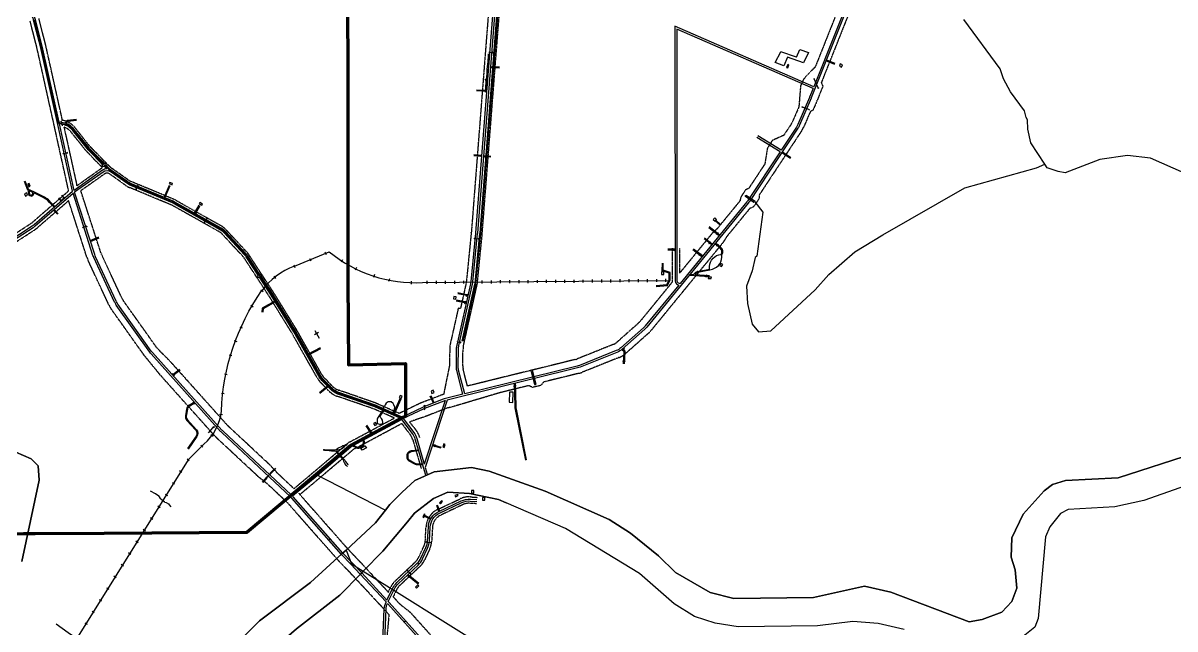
# Model space of a CAD drawing. Header units: inches. Extents: x 2666812 to 2767151, y 580083 to 705712.
# Drawn here: x 2693186 to 2705730, y 627765 to 634366 of the extents above; entities that cross this region are included whole.
import ezdxf

# ---------------------------------------------------------------- set-up
doc = ezdxf.new("R2010")
doc.units = ezdxf.units.IN
doc.header["$MEASUREMENT"] = 0
doc.linetypes.add('PHANTOM', pattern=[2.5, 1.25, -0.25, 0.25, -0.25, 0.25, -0.25])
for name, color, linetype in [('BND-MCD', 42, 'Continuous'), ('HY-SHORE', 5, 'Continuous'), ('PLD-LANDBASE', 252, 'Continuous'), ('PLD-PAR', 1, 'Continuous')]:
    doc.layers.add(name, color=color, linetype=linetype)
doc.layers.add('PLD-REMOTE-BOUNDARY', color=40, linetype='Continuous', lineweight=80)

# ---------------------------------------------------------------- blocks, each defined once
blk = doc.blocks.new('CULVERT')
for p, q in [((-52, 7), (-41, 0)), ((-41, 0), (-52, -7)), ((-41, 0), (41, 0)), ((52, 7), (41, 0)), ((41, 0), (52, -7))]:
    blk.add_line(p, q)
blk = doc.blocks.new('DRWAYCULVERT')
for p, q in [((-13, 2), (-10, 0)), ((-10, 0), (-13, -2)), ((-10, 0), (10, 0)), ((13, 2), (10, 0)), ((10, 0), (13, -2))]:
    blk.add_line(p, q)
blk = doc.blocks.new('DWELLING2')
blk.add_lwpolyline([(28, -26), (28, 26), (-23, 26), (-23, -26)], close=True)
blk = doc.blocks.new('HOUSETRL')
blk.add_lwpolyline([(-34, -15), (34, -15), (34, 15), (-34, 15)], close=True)
blk = doc.blocks.new('BRIDGE-LONG-PT1')
for p, q in [((0, 0), (-7, 4)), ((0, -20), (-7, -24))]:
    blk.add_line(p, q)
blk.add_lwpolyline([(0, 0), (0, -20)])
blk = doc.blocks.new('BRIDGE-LONG-PT2')
for p, q in [((0, 0), (7, 4)), ((0, -20), (7, -24))]:
    blk.add_line(p, q)
blk.add_lwpolyline([(0, 0), (0, -20)])
blk = doc.blocks.new('CULVERT-LONG-PT1')
for p, q in [((-12, 7), (0, 0)), ((0, 0), (-12, -7))]:
    blk.add_line(p, q)
blk = doc.blocks.new('CULVERT-LONG-PT2')
for p, q in [((12, 7), (0, 0)), ((0, 0), (12, -7))]:
    blk.add_line(p, q)

msp = doc.modelspace()

# ---------------------------------------------------------------- linework, layer by layer
at = {"layer": 'BND-MCD'}
msp.add_lwpolyline([(2693311, 634401), (2693385, 634112), (2693570, 633279), (2693623, 633269, -0.180057), (2693736, 633201), (2693897, 633000, 0.024139), (2693911, 632985), (2694120, 632769), (2694323, 632627, 0.054127), (2694360, 632606), (2694816, 632416, -0.02896), (2694837, 632405), (2695337, 632125, -0.078823), (2695386, 632086), (2695605, 631849, -0.040598), (2695625, 631823), (2695890, 631420), (2695898, 631407), (2696143, 631010), (2696420, 630518, 0.06318), (2696450, 630478), (2696542, 630383, 0.118714), (2696621, 630332), (2697018, 630195), (2697313, 630065), (2696759, 629767), (2696378, 629448), (2697132, 629058), (2697026, 628920), (2696705, 628625), (2696762, 628476), (2696891, 628394), (2697223, 628187), (2698408, 627446)], format="xyb", dxfattribs=at)
at = {"layer": 'HY-SHORE'}
for p, q in [((2703828, 633866), (2703430, 634403)), ((2703862, 633757), (2703828, 633866)), ((2703939, 633617), (2703862, 633757)), ((2704092, 633410), (2703939, 633617)), ((2704109, 633336), (2704092, 633410)), ((2704126, 633310), (2704109, 633336)), ((2704127, 633210), (2704126, 633310)), ((2704162, 633061), (2704127, 633210)), ((2704315, 632829), (2704162, 633061)), ((2704914, 632878), (2704533, 632732)), ((2705214, 632923), (2704914, 632878)), ((2705464, 632893), (2705214, 632923)), ((2705833, 632730), (2705464, 632893)), ((2703443, 632569), (2704224, 632787)), ((2704224, 632787), (2704315, 632829)), ((2704340, 632788), (2704315, 632829)), ((2704458, 632748), (2704340, 632788)), ((2704533, 632732), (2704458, 632748)), ((2702549, 632059), (2703443, 632569)), ((2701156, 632418), (2701243, 632307)), ((2701243, 632307), (2701176, 631827)), ((2702243, 631872), (2702549, 632059)), ((2701962, 631627), (2702243, 631872)), ((2701160, 631810), (2701128, 631668)), ((2701176, 631827), (2701160, 631810)), ((2701128, 631668), (2701064, 631500)), ((2701814, 631459), (2701962, 631627)), ((2701064, 631500), (2701074, 631309)), ((2701328, 631012), (2701814, 631459)), ((2701074, 631309), (2701127, 631084)), ((2701127, 631084), (2701194, 631002)), ((2701194, 631002), (2701328, 631012)), ((2693275, 629618), (2693108, 629691)), ((2693108, 629691), (2693275, 629618)), ((2693351, 629544), (2693275, 629618)), ((2693275, 629618), (2693351, 629544)), ((2705943, 629681), (2705113, 629413)), ((2705113, 629413), (2705943, 629681)), ((2693362, 629386), (2693351, 629544)), ((2693351, 629544), (2693362, 629386)), ((2697662, 629477), (2697454, 629383)), ((2697454, 629383), (2697662, 629477)), ((2698069, 629524), (2697662, 629477)), ((2697662, 629477), (2698069, 629524)), ((2698261, 629484), (2698069, 629524)), ((2698069, 629524), (2698261, 629484)), ((2698872, 629266), (2698261, 629484)), ((2698261, 629484), (2698872, 629266)), ((2693172, 628500), (2693362, 629386)), ((2693362, 629386), (2693172, 628500)), ((2697454, 629383), (2697314, 629257)), ((2697314, 629257), (2697454, 629383)), ((2704397, 629338), (2704306, 629270)), ((2704306, 629270), (2704397, 629338)), ((2704538, 629381), (2704397, 629338)), ((2704397, 629338), (2704538, 629381)), ((2705113, 629413), (2704538, 629381)), ((2704538, 629381), (2705113, 629413)), ((2705981, 629373), (2705391, 629166)), ((2705981, 629373), (2705391, 629166)), ((2697314, 629257), (2697182, 629122)), ((2697182, 629122), (2697314, 629257)), ((2697656, 629185), (2697814, 629254)), ((2697814, 629254), (2697656, 629185)), ((2697814, 629254), (2698047, 629240)), ((2698047, 629240), (2697814, 629254)), ((2698047, 629240), (2698365, 629177)), ((2698365, 629177), (2698047, 629240)), ((2699568, 628957), (2698872, 629266)), ((2698872, 629266), (2699568, 628957)), ((2704306, 629270), (2704076, 629017)), ((2704076, 629017), (2704306, 629270)), ((2697182, 629122), (2697133, 629058)), ((2697133, 629058), (2697182, 629122)), ((2697450, 629025), (2697656, 629185)), ((2697656, 629185), (2697450, 629025)), ((2698365, 629177), (2698448, 629141)), ((2698448, 629141), (2698365, 629177)), ((2699094, 628860), (2698448, 629141)), ((2699094, 628860), (2698448, 629141)), ((2705075, 629096), (2704567, 629065)), ((2705075, 629096), (2704567, 629065)), ((2705391, 629166), (2705075, 629096)), ((2705391, 629166), (2705075, 629096)), ((2697133, 629058), (2697026, 628920)), ((2697026, 628920), (2697133, 629058)), ((2697374, 628934), (2697450, 629025)), ((2697450, 629025), (2697374, 628934)), ((2699803, 628810), (2699568, 628957)), ((2699568, 628957), (2699803, 628810)), ((2704076, 629017), (2703954, 628758)), ((2703954, 628758), (2704076, 629017)), ((2704484, 629022), (2704369, 628879)), ((2704484, 629022), (2704369, 628879)), ((2704567, 629065), (2704484, 629022)), ((2704567, 629065), (2704484, 629022)), ((2697026, 628920), (2696705, 628625)), ((2696705, 628625), (2697026, 628920)), ((2697105, 628612), (2697374, 628934)), ((2697374, 628934), (2697105, 628612)), ((2699900, 628369), (2699094, 628860)), ((2699900, 628369), (2699094, 628860)), ((2704369, 628879), (2704320, 628770)), ((2704369, 628879), (2704320, 628770)), ((2700106, 628563), (2699803, 628810)), ((2699803, 628810), (2700106, 628563)), ((2703954, 628758), (2703948, 628549)), ((2703948, 628549), (2703954, 628758)), ((2704320, 628770), (2704239, 627878)), ((2704320, 628770), (2704239, 627878)), ((2696659, 628583), (2696316, 628270)), ((2696316, 628270), (2696659, 628583)), ((2696705, 628625), (2696659, 628583)), ((2696659, 628583), (2696705, 628625)), ((2696891, 628394), (2697105, 628612)), ((2697105, 628612), (2696891, 628394)), ((2700291, 628382), (2700106, 628563)), ((2700106, 628563), (2700291, 628382)), ((2703948, 628549), (2703991, 628408)), ((2703991, 628408), (2703948, 628549)), ((2696635, 628132), (2696864, 628367)), ((2696864, 628367), (2696635, 628132)), ((2696864, 628367), (2696891, 628394)), ((2696891, 628394), (2696864, 628367)), ((2700278, 628040), (2699900, 628369)), ((2700278, 628040), (2699900, 628369)), ((2700669, 628161), (2700291, 628382)), ((2700291, 628382), (2700669, 628161)), ((2703991, 628408), (2704010, 628208)), ((2704010, 628208), (2703991, 628408)), ((2696316, 628270), (2695763, 627855)), ((2695763, 627855), (2696316, 628270)), ((2702351, 628231), (2701794, 628108)), ((2701794, 628108), (2702351, 628231)), ((2702635, 628167), (2702351, 628231)), ((2702351, 628231), (2702635, 628167)), ((2704010, 628208), (2703953, 628066)), ((2703953, 628066), (2704010, 628208)), ((2696164, 627768), (2696635, 628132)), ((2696635, 628132), (2696164, 627768)), ((2700928, 628098), (2700669, 628161)), ((2700669, 628161), (2700928, 628098)), ((2701794, 628108), (2700928, 628098)), ((2700928, 628098), (2701794, 628108)), ((2703489, 627844), (2702635, 628167)), ((2702635, 628167), (2703489, 627844)), ((2700497, 627901), (2700278, 628040)), ((2700497, 627901), (2700278, 628040)), ((2703953, 628066), (2703846, 627948)), ((2703846, 627948), (2703953, 628066)), ((2695763, 627855), (2695235, 627324)), ((2695235, 627324), (2695763, 627855)), ((2700723, 627829), (2700497, 627901)), ((2700723, 627829), (2700497, 627901)), ((2700973, 627790), (2700723, 627829)), ((2700973, 627790), (2700723, 627829)), ((2702222, 627846), (2701839, 627800)), ((2702222, 627846), (2701839, 627800)), ((2702497, 627824), (2702222, 627846)), ((2702497, 627824), (2702222, 627846)), ((2703630, 627870), (2703489, 627844)), ((2703489, 627844), (2703630, 627870)), ((2703846, 627948), (2703630, 627870)), ((2703630, 627870), (2703846, 627948)), ((2704239, 627878), (2704206, 627786)), ((2704239, 627878), (2704206, 627786)), ((2695619, 627295), (2696164, 627768)), ((2696164, 627768), (2695619, 627295)), ((2701839, 627800), (2700973, 627790)), ((2701839, 627800), (2700973, 627790)), ((2702782, 627761), (2702497, 627824)), ((2702782, 627761), (2702497, 627824)), ((2704206, 627786), (2704058, 627667)), ((2704206, 627786), (2704058, 627667))]:
    msp.add_line(p, q, dxfattribs=at)
for points in [[(2696591, 629698), (2696562, 629701), (2696545, 629703), (2696519, 629706), (2696492, 629708), (2696469, 629711), (2696453, 629713)], [(2696459, 629721), (2696471, 629720), (2696496, 629718), (2696523, 629717), (2696546, 629718), (2696563, 629718), (2696579, 629717), (2696585, 629716), (2696597, 629721), (2696615, 629735), (2696660, 629756), (2696668, 629762), (2696683, 629765), (2696700, 629773), (2696710, 629780)], [(2696716, 629772), (2696688, 629756), (2696679, 629747), (2696668, 629735), (2696662, 629729), (2696651, 629722), (2696642, 629719), (2696630, 629717), (2696605, 629714), (2696602, 629708)], [(2696662, 629620), (2696673, 629606), (2696677, 629593), (2696684, 629579), (2696692, 629565), (2696699, 629554), (2696708, 629545), (2696720, 629535)], [(2696670, 629626), (2696684, 629612), (2696690, 629604), (2696698, 629588), (2696707, 629578), (2696714, 629570), (2696719, 629562), (2696727, 629556)], [(2693748, 627671), (2693726, 627689), (2693679, 627723), (2693547, 627816)]]:
    msp.add_lwpolyline(points, dxfattribs=at)
at = {"layer": 'PLD-LANDBASE'}
for p, q in [((2693642, 633275), (2693671, 633308)), ((2693653, 633271), (2693676, 633298)), ((2693671, 633308), (2693769, 633318)), ((2693676, 633298), (2693770, 633308)), ((2693237, 632546), (2693201, 632640)), ((2693245, 632553), (2693211, 632643)), ((2694722, 632466), (2694780, 632599)), ((2694731, 632462), (2694790, 632595)), ((2693237, 632546), (2693245, 632518)), ((2693303, 632526), (2693245, 632553)), ((2693245, 632518), (2693247, 632496)), ((2693247, 632496), (2693260, 632486)), ((2693249, 632540), (2693255, 632519)), ((2693293, 632520), (2693249, 632540)), ((2693255, 632519), (2693257, 632501)), ((2693257, 632501), (2693264, 632495)), ((2693260, 632486), (2693279, 632481)), ((2693264, 632495), (2693278, 632492)), ((2693278, 632492), (2693287, 632496)), ((2693279, 632481), (2693294, 632488)), ((2693287, 632496), (2693294, 632506)), ((2693294, 632506), (2693293, 632520)), ((2693294, 632488), (2693304, 632504)), ((2693420, 632468), (2693303, 632526)), ((2693304, 632504), (2693303, 632515)), ((2693414, 632460), (2693303, 632515)), ((2693638, 632470), (2693636, 632463)), ((2701054, 632479), (2701047, 632480)), ((2701057, 632494), (2701060, 632487)), ((2693525, 632360), (2693469, 632419)), ((2693533, 632367), (2693475, 632427)), ((2693589, 632427), (2693596, 632428)), ((2693596, 632428), (2693594, 632422)), ((2693596, 632428), (2693636, 632463)), ((2693636, 632463), (2693643, 632464)), ((2695055, 632294), (2695106, 632382)), ((2695064, 632289), (2695114, 632377)), ((2701146, 632416), (2701149, 632410)), ((2701158, 632424), (2701151, 632425)), ((2693517, 632327), (2693562, 632282)), ((2693524, 632333), (2693569, 632289)), ((2693917, 631996), (2694013, 632035)), ((2693921, 631987), (2694017, 632026)), ((2695792, 631258), (2695787, 631216)), ((2695930, 631335), (2695792, 631258)), ((2695802, 631252), (2695797, 631215)), ((2695936, 631327), (2695802, 631252)), ((2696294, 630762), (2696426, 630830)), ((2696299, 630753), (2696431, 630821)), ((2694813, 630534), (2694891, 630595)), ((2694819, 630526), (2694897, 630588)), ((2698725, 630567), (2698720, 630572)), ((2698736, 630576), (2698735, 630570)), ((2696503, 630409), (2696413, 630339)), ((2696511, 630401), (2696419, 630331)), ((2698761, 630429), (2698759, 630422)), ((2698775, 630427), (2698771, 630431)), ((2697290, 630272), (2697222, 630115)), ((2697300, 630268), (2697231, 630111)), ((2697103, 630147), (2697053, 630072)), ((2697112, 630143), (2697069, 630078)), ((2695205, 629902), (2695257, 629959)), ((2696604, 629707), (2696605, 629700)), ((2694972, 629617), (2694996, 629600)), ((2696598, 629694), (2696591, 629696)), ((2696658, 629626), (2696659, 629620)), ((2696672, 629631), (2696665, 629633)), ((2694892, 629490), (2694917, 629473)), ((2694813, 629362), (2694837, 629345)), ((2694733, 629235), (2694758, 629218)), ((2694654, 629108), (2694678, 629090)), ((2694574, 628980), (2694599, 628963)), ((2694495, 628853), (2694519, 628835)), ((2694415, 628725), (2694440, 628708)), ((2694336, 628598), (2694360, 628581)), ((2694256, 628470), (2694281, 628453)), ((2694176, 628343), (2694201, 628326)), ((2694097, 628215), (2694122, 628198)), ((2694017, 628088), (2694042, 628071)), ((2693938, 627961), (2693962, 627943)), ((2693858, 627833), (2693883, 627816))]:
    msp.add_line(p, q, dxfattribs=at)
for points in [[(2697976, 630322), (2697911, 630579, -0.066601), (2697905, 630631), (2697908, 630817, -0.050554), (2697913, 630857), (2698061, 631525, 0.02999), (2698065, 631549), (2698117, 632076, 0.00528), (2698118, 632080), (2698317, 634637, -0.001115), (2698317, 634638), (2698519, 637092, -0.005284), (2698519, 637096), (2698585, 637735, -0.016267), (2698587, 637748), (2698849, 639287, 0.000189), (2698849, 639287), (2699143, 641027, -0.001816), (2699143, 641029), (2699341, 642150, -0.012757), (2699343, 642160), (2699921, 644673, 0.031172)], [(2693579, 633287), (2693395, 634114), (2693321, 634403, 0.049947), (2693307, 634441), (2693195, 634673, 0.046886), (2693176, 634705), (2692973, 634979, 0.03302), (2692956, 634999), (2692680, 635284, 0.040272), (2692656, 635305), (2691803, 635941), (2691077, 636474, -0.033283), (2691059, 636490), (2690498, 637029, -0.044779), (2690477, 637054), (2690333, 637253, -0.034469), (2690320, 637274), (2690067, 637751, -0.058146), (2690052, 637790), (2689849, 638569, -0.042834), (2689843, 638599), (2689826, 638803)], [(2693725, 632533), (2693564, 633262), (2693376, 634109), (2693302, 634398, 0.049947), (2693289, 634432), (2693177, 634665, 0.046886), (2693160, 634694), (2692957, 634967, 0.03302), (2692942, 634985), (2692666, 635270, 0.040272), (2692644, 635289), (2691792, 635925), (2691065, 636458, -0.033283), (2691045, 636475), (2690484, 637015, -0.044779), (2690461, 637042), (2690317, 637241, -0.034469), (2690302, 637264), (2690056, 637728)], [(2697996, 630326), (2697930, 630584, -0.066601), (2697925, 630631), (2697928, 630816, -0.050554), (2697932, 630853), (2698081, 631521, 0.02999), (2698085, 631547), (2698137, 632074, 0.00528), (2698138, 632078), (2698337, 634636, -0.001115), (2698337, 634636), (2698503, 636656)], [(2698112, 631568), (2698162, 632072, 0.00528), (2698163, 632077), (2698362, 634634, -0.001115), (2698362, 634635), (2698512, 636456)], [(2698122, 631567), (2698172, 632071, 0.00528), (2698173, 632077), (2698372, 634634, -0.001115), (2698372, 634634), (2698522, 636457)], [(2705905, 635088), (2705664, 635048, -0.079683), (2705607, 635047), (2705447, 635071, -0.037964), (2705420, 635077), (2703187, 635772, 0.084251), (2703114, 635782), (2702938, 635776, 0.113843), (2702842, 635750), (2702688, 635669, 0.122498), (2702609, 635598), (2702513, 635456, 0.054105), (2702491, 635414), (2701797, 633672)], [(2702509, 635406), (2701770, 633551, -0.006935), (2701768, 633546), (2701641, 633252, -0.044245), (2701625, 633221), (2701096, 632421, -0.025548), (2701084, 632405), (2699978, 631053, -0.039992), (2699956, 631030), (2699712, 630814, -0.086041), (2699654, 630778), (2699253, 630617, -0.035124), (2699226, 630609), (2697805, 630259)], [(2701789, 633653), (2701751, 633558, -0.006935), (2701750, 633554), (2701623, 633260, -0.044245), (2701608, 633232), (2701441, 632979)], [(2694072, 632834), (2693918, 632992, -0.024139), (2693905, 633006), (2693744, 633207, 0.180057), (2693625, 633279), (2693579, 633287)], [(2694053, 632824), (2693903, 632978, -0.024139), (2693889, 632994), (2693729, 633195, 0.180057), (2693621, 633259), (2693583, 633266)], [(2701430, 632963), (2701080, 632432, -0.025548), (2701069, 632417), (2700342, 631530)], [(2694098, 632777, 0.144393), (2694053, 632762), (2693743, 632543)], [(2695748, 631618), (2695617, 631818, 0.042347), (2695598, 631842), (2695376, 632080, 0.077414), (2695333, 632114), (2694832, 632397, 0.029367), (2694813, 632406), (2694359, 632596, -0.056137), (2694316, 632620), (2694145, 632741, 0.319127), (2694058, 632741), (2693748, 632522)], [(2695766, 631627), (2695634, 631829, 0.042347), (2695613, 631855), (2695391, 632094, 0.077414), (2695343, 632132), (2694841, 632414, 0.029367), (2694820, 632424), (2694366, 632614, -0.056137), (2694327, 632636), (2694151, 632760, -0.070153), (2694098, 632809), (2694087, 632820)], [(2693009, 631975), (2693285, 632155, 0.03453), (2693307, 632172), (2693725, 632533)], [(2693020, 631959), (2693296, 632138, 0.03453), (2693320, 632156), (2693731, 632512)], [(2697140, 628060), (2696859, 628362), (2696756, 628471), (2696654, 628578), (2696114, 629191, 0.024659), (2696100, 629206), (2695350, 629905, -0.022623), (2695338, 629918), (2694581, 630763, -0.028172), (2694567, 630780), (2694202, 631294, -0.045524), (2694184, 631325), (2693957, 631812, -0.031022), (2693948, 631835), (2693731, 632512)], [(2696106, 629227), (2695364, 629919, -0.022623), (2695352, 629932), (2694597, 630775, -0.028172), (2694583, 630793), (2694220, 631304, -0.045524), (2694201, 631335), (2693976, 631819, -0.031022), (2693967, 631843), (2693748, 632522)], [(2700796, 631841, 0.401024), (2700783, 631923), (2700726, 631967)], [(2696520, 631875), (2696520, 631875, 0.188507), (2697537, 631539, -1.928626)], [(2700662, 631686), (2700663, 631713, -0.38025), (2700788, 631846, 2.414645)], [(2700667, 631677), (2700693, 631685, 0.373049), (2700796, 631841, -2.414645)], [(2700788, 631846, 0.402906), (2700777, 631915), (2700720, 631960)], [(2697294, 630062), (2697016, 630185), (2696615, 630324, -0.11746), (2696537, 630374), (2696442, 630472, -0.064428), (2696412, 630513), (2696137, 631001), (2695889, 631402), (2695762, 631596)], [(2700489, 631627), (2700502, 631642, -0.169913), (2700530, 631659), (2700662, 631686)], [(2700501, 631626), (2700510, 631636, -0.169913), (2700532, 631650), (2700667, 631677)], [(2700327, 631511), (2699962, 631066, -0.039992), (2699942, 631045), (2699698, 630829, -0.086041), (2699646, 630797), (2699245, 630636, -0.035124), (2699221, 630628), (2697996, 630326)], [(2698108, 631519), (2698108, 631519, 0.025577), (2698112, 631545), (2698114, 631567)], [(2698114, 631518), (2698114, 631518, 0.025525), (2698118, 631545), (2698120, 631566)], [(2700287, 631553, 0.295079), (2700327, 631511, 0.295079)], [(2700307, 631557, 0.381903), (2700342, 631530, 0.537519)], [(2694984, 629609), (2695156, 629779, 0.19194), (2695347, 630139, -0.144596), (2695785, 631449, 0.144596)], [(2697316, 630074), (2697023, 630204), (2696626, 630341, -0.11746), (2696548, 630391), (2696458, 630484, -0.064428), (2696427, 630525), (2696154, 631011), (2695906, 631412)], [(2698536, 630439), (2698542, 630192, 0.044), (2698546, 630157), (2698657, 629604)], [(2698546, 630441), (2698552, 630193, 0.044), (2698556, 630158), (2698667, 629606)], [(2695053, 630236), (2694996, 630203, 0.228408), (2694966, 630160), (2694955, 630087, 0.226049), (2694969, 630037), (2695067, 629929, -0.346895), (2695071, 629867), (2694977, 629730)], [(2695060, 630228), (2695001, 630194, 0.228408), (2694976, 630159), (2694964, 630085, 0.226049), (2694977, 630044), (2695074, 629936, -0.346895), (2695079, 629862), (2694985, 629724)], [(2697976, 630322), (2697786, 630275, 0.032128), (2697762, 630267), (2697550, 630185, 0.019003), (2697536, 630179), (2697316, 630074)], [(2697782, 630253, 0.018758), (2697768, 630248), (2697558, 630167, 0.019003), (2697544, 630161), (2697327, 630057)], [(2696106, 629227), (2696375, 629453), (2696746, 629766, -0.051936), (2696763, 629777), (2697294, 630062)], [(2696388, 629438), (2696757, 629749, -0.051936), (2696774, 629761), (2697309, 630048)], [(2697309, 630048), (2697425, 629894, -0.091391), (2697454, 629835), (2697492, 629704)], [(2697327, 630057), (2697441, 629906, -0.091391), (2697473, 629841), (2697555, 629559)], [(2696773, 629760), (2696813, 629741, 0.252218), (2696870, 629743), (2696875, 629746, 0.267008), (2696904, 629798), (2696903, 629830)], [(2696784, 629766), (2696817, 629750, 0.252218), (2696865, 629752), (2696869, 629755, 0.267008), (2696894, 629798), (2696893, 629825)], [(2697489, 629714), (2697412, 629705, 0.12695), (2697393, 629697), (2697381, 629689, 0.262618), (2697365, 629653), (2697367, 629629, 0.247886), (2697387, 629597), (2697448, 629563, 0.121183), (2697466, 629557), (2697535, 629555)], [(2694984, 629609), (2691344, 623775, 0.559265), (2691613, 623234)], [(2697492, 629704), (2697413, 629695, 0.12695), (2697399, 629689), (2697387, 629681, 0.262618), (2697375, 629654), (2697377, 629630, 0.247886), (2697392, 629606), (2697453, 629571, 0.121183), (2697466, 629567), (2697533, 629565)], [(2697149, 628079), (2696874, 628375), (2696770, 628484), (2696669, 628592), (2696128, 629205, 0.013865), (2696121, 629214)], [(2697149, 628079), (2697214, 628213, -0.091643), (2697257, 628271), (2697475, 628477, 0.095208), (2697520, 628538), (2697574, 628654, 0.09567), (2697592, 628727), (2697600, 628875, -0.274994), (2697714, 629045), (2697957, 629160, -0.130283), (2698058, 629179), (2698129, 629174)], [(2697164, 628063), (2697232, 628204, -0.091643), (2697271, 628257), (2697489, 628462, 0.095208), (2697538, 628530), (2697592, 628645, 0.09567), (2697612, 628726), (2697620, 628874, -0.274994), (2697723, 629027), (2697966, 629142, -0.130283), (2698057, 629159), (2698128, 629154)], [(2698487, 625833), (2698424, 625825, -0.139113), (2698316, 625840), (2697606, 626155, -0.065324), (2697562, 626182), (2697435, 626284, -0.08331), (2697391, 626334), (2697333, 626425, -0.05912), (2697313, 626468), (2697135, 626999, -0.075032), (2697125, 627058), (2697109, 627710, -0.016645), (2697109, 627723), (2697120, 627981, -0.102355), (2697140, 628059), (2697140, 628060)], [(2697145, 627066), (2697129, 627710, -0.016645), (2697129, 627722), (2697140, 627980, -0.091511), (2697155, 628044)], [(2697158, 628040), (2697562, 627589, -0.027517), (2697575, 627574), (2697744, 627340)], [(2697172, 628054), (2697577, 627603, -0.027517)]]:
    msp.add_lwpolyline(points, format="xyb", dxfattribs=at)
at = {"layer": 'PLD-LANDBASE', "linetype": 'PHANTOM'}
for points in [[(2702546, 635391), (2701879, 633716), (2701896, 633677), (2701835, 633525, -0.006935), (2701832, 633518), (2701788, 633416), (2701759, 633399), (2701687, 633232, -0.044245), (2701666, 633193), (2701201, 632490), (2701201, 632453), (2701155, 632383, -0.023869), (2701140, 632362), (2701099, 632344), (2700851, 632041), (2700807, 631972), (2700024, 631015, -0.039992), (2699995, 630985), (2699752, 630769, -0.086041), (2699676, 630722), (2699275, 630561, -0.035124), (2699240, 630550), (2698854, 630455), (2698827, 630418), (2698737, 630396), (2698694, 630416), (2698381, 630339), (2697874, 630188), (2697813, 630173, 0.032128), (2697798, 630169), (2697588, 630087, 0.020241), (2697580, 630084), (2697395, 630020), (2697469, 629927, -0.091502), (2697507, 629850)], [(2702430, 635438), (2701814, 633890), (2701685, 633753), (2701653, 633680), (2701635, 633452), (2701563, 633286, -0.044245), (2701554, 633268), (2701470, 633142), (2701345, 633086), (2701292, 633001), (2701264, 632830), (2701089, 632564), (2701055, 632549), (2701003, 632470), (2700994, 632429), (2700746, 632126), (2700687, 632070), (2700337, 631642), (2700337, 631915)], [(2698267, 634641), (2698068, 632084, -0.00528), (2698067, 632081), (2698015, 631554, -0.02999), (2698012, 631535), (2697950, 631255), (2697926, 631260), (2697839, 630872, 0.050554), (2697833, 630819), (2697830, 630633), (2697830, 630633), (2697766, 630320), (2697766, 630320, 0.032128), (2697736, 630310), (2697523, 630228, 0.019003), (2697506, 630221), (2697282, 630113), (2697022, 630228), (2696625, 630366, -0.11746), (2696556, 630409), (2696466, 630502, -0.064428), (2696439, 630538), (2696166, 631024), (2695917, 631427), (2695645, 631843, 0.042347), (2695621, 631873), (2695399, 632112, 0.077414), (2695345, 632155), (2694844, 632437, 0.029367), (2694820, 632449), (2694366, 632638, -0.056207), (2694332, 632657), (2694155, 632782, -0.071493), (2694106, 632827), (2693926, 633010, -0.024033), (2693914, 633023), (2693754, 633224, 0.180057), (2693619, 633305), (2693606, 633307)], [(2700257, 631915), (2700257, 631545), (2699904, 631113, -0.039992), (2699893, 631101), (2699649, 630885, -0.086041), (2699618, 630866), (2699217, 630705, -0.035124), (2699203, 630701), (2698026, 630411), (2697979, 630596, -0.066601), (2697975, 630630), (2697978, 630816, -0.050554), (2697981, 630842), (2698130, 631510, 0.02999), (2698135, 631542), (2698187, 632069, 0.00528), (2698187, 632075), (2698386, 634632, -0.001115)], [(2693683, 632537), (2693525, 633254), (2693337, 634100), (2693263, 634389, 0.049947)], [(2693616, 633306), (2693434, 634123), (2693360, 634413, 0.049947)], [(2694050, 632791), (2693885, 632960, -0.024139), (2693870, 632978), (2693709, 633179, 0.153011), (2693632, 633231), (2693773, 632594), (2694050, 632791)], [(2695727, 631604), (2695596, 631804, 0.042347), (2695580, 631825), (2695358, 632063, 0.077414), (2695321, 632093), (2694819, 632375, 0.029367), (2694803, 632383), (2694349, 632572, -0.056137), (2694301, 632599), (2694131, 632721, 0.319127), (2694073, 632721), (2693816, 632539)], [(2692992, 632001), (2693269, 632180, 0.03453), (2693288, 632194), (2693683, 632537)], [(2694649, 630822, -0.028172), (2694640, 630833), (2694277, 631344, -0.045524), (2694265, 631365), (2694040, 631849, -0.031022), (2694034, 631864), (2693816, 632539)], [(2693036, 631933), (2693313, 632113, 0.03453), (2693340, 632134), (2693683, 632431)], [(2694529, 630716, -0.028172), (2694510, 630740), (2694145, 631253, -0.045524), (2694121, 631296), (2693894, 631783, -0.031022), (2693882, 631814), (2693683, 632431)], [(2697230, 630063), (2697006, 630162), (2696607, 630300, -0.11746), (2696519, 630356), (2696424, 630454, -0.064419), (2696390, 630501), (2696115, 630988), (2695868, 631388), (2695727, 631604)], [(2695878, 629549), (2695419, 629977, -0.022623), (2695411, 629985), (2694807, 630660)], [(2695755, 629418), (2695296, 629846, -0.022623), (2695278, 629864), (2694673, 630540)], [(2696137, 629294), (2696355, 629477), (2696728, 629792, -0.051936), (2696745, 629803), (2697230, 630063)], [(2696200, 629229), (2696413, 629408), (2696779, 629717, -0.051936), (2696796, 629728), (2697310, 630004), (2697405, 629878, -0.091391), (2697430, 629828), (2697522, 629513)], [(2696187, 629245), (2696721, 628639), (2696821, 628533), (2696922, 628426), (2697164, 628166), (2697191, 628223, -0.091643), (2697240, 628289), (2697458, 628495, 0.095208), (2697497, 628549), (2697551, 628664, 0.09567), (2697567, 628729), (2697575, 628877, -0.274994), (2697703, 629068), (2697947, 629183, -0.130283), (2698060, 629204), (2698131, 629199)], [(2698126, 629129), (2698055, 629134, 0.130283), (2697977, 629120), (2697733, 629004, 0.274994), (2697645, 628873), (2697637, 628725, -0.09567), (2697614, 628635), (2697560, 628519, -0.095208), (2697506, 628444), (2697288, 628238, 0.091643), (2697254, 628193), (2697217, 628116), (2697287, 628039), (2697400, 627950), (2697651, 627670, -0.019699)]]:
    msp.add_lwpolyline(points, format="xyb", dxfattribs=at)
at = {"layer": 'PLD-LANDBASE'}
for points in [[(2700285, 634330), (2700287, 631553)], [(2701797, 633672), (2700285, 634330)], [(2700307, 634298), (2700307, 631557)], [(2701789, 633653), (2700307, 634298)], [(2698250, 633942), (2698252, 633956), (2698254, 633997), (2698256, 634015), (2698256, 634027), (2698256, 634029)], [(2698264, 634047), (2698296, 634046)], [(2698227, 633639), (2698229, 633651), (2698229, 633657), (2698230, 633667), (2698231, 633683), (2698234, 633698), (2698236, 633729), (2698237, 633765), (2698242, 633825), (2698242, 633859), (2698246, 633893), (2698250, 633942)], [(2698278, 633883), (2698374, 633877)], [(2698279, 633893), (2698375, 633887)], [(2698319, 633892), (2698329, 633892), (2698318, 633878), (2698327, 633878)], [(2701931, 633955), (2702024, 633919)], [(2701935, 633964), (2702028, 633928)], [(2698225, 633640), (2698226, 633653), (2698226, 633661), (2698226, 633678), (2698226, 633688), (2698230, 633704), (2698230, 633718), (2698230, 633728), (2698229, 633738), (2698222, 633750), (2698216, 633759)], [(2701846, 633659), (2701803, 633759)], [(2698238, 633621), (2698124, 633626)], [(2698238, 633631), (2698125, 633636)], [(2701745, 633422), (2701674, 633450)], [(2693743, 632543), (2693583, 633266)], [(2701430, 632963), (2701178, 633120)], [(2701441, 632979), (2701188, 633137)], [(2694037, 632836), (2694046, 632827), (2694055, 632856), (2694063, 632848)], [(2698173, 632923), (2698095, 632929)], [(2698172, 632913), (2698095, 632919)], [(2698280, 632903), (2698202, 632909)], [(2698281, 632913), (2698203, 632919)], [(2701449, 632955), (2701542, 632894)], [(2701455, 632964), (2701548, 632902)], [(2694082, 632837), (2694076, 632835), (2694067, 632833), (2694063, 632832), (2694060, 632831), (2694053, 632824), (2694048, 632819), (2694047, 632814), (2694048, 632808), (2694055, 632805), (2694062, 632805), (2694072, 632808), (2694083, 632816), (2694090, 632822), (2694090, 632829), (2694089, 632834), (2694087, 632837), (2694082, 632837)], [(2694098, 632777), (2694069, 632807)], [(2693606, 632490), (2693636, 632456)], [(2701060, 632487), (2701054, 632479), (2701146, 632416), (2701151, 632425), (2701060, 632487)], [(2693466, 632419), (2693471, 632412), (2693475, 632430), (2693480, 632424)], [(2693571, 632460), (2693601, 632426)], [(2700782, 632170), (2700731, 632217)], [(2700767, 632049), (2700653, 632136)], [(2700773, 632056), (2700659, 632144)], [(2700777, 632164), (2700725, 632210)], [(2700686, 631950), (2700602, 632015)], [(2700692, 631958), (2700608, 632023)], [(2696141, 631716), (2696520, 631875)], [(2696474, 631872), (2696486, 631845)], [(2700287, 631902), (2700207, 631902)], [(2700287, 631892), (2700207, 631892)], [(2700579, 631820), (2700481, 631896)], [(2700586, 631828), (2700487, 631904)], [(2696136, 631730), (2696146, 631702)], [(2696307, 631802), (2696319, 631775)], [(2696667, 631787), (2696650, 631760)], [(2700081, 631506), (2700197, 631517), (2700222, 631567), (2700222, 631641), (2700145, 631668), (2700149, 631751)], [(2700082, 631496), (2700204, 631508), (2700232, 631564), (2700232, 631648), (2700156, 631675), (2700159, 631750)], [(2695779, 631628), (2695775, 631628), (2695762, 631626), (2695755, 631622), (2695748, 631618), (2695742, 631611), (2695737, 631600), (2695745, 631596), (2695759, 631596), (2695767, 631597), (2695773, 631601), (2695778, 631609), (2695779, 631615), (2695780, 631620), (2695780, 631625), (2695779, 631628)], [(2695906, 631412), (2695778, 631609)], [(2695917, 631607), (2695935, 631584)], [(2696816, 631703), (2696803, 631673)], [(2697012, 631625), (2697004, 631594)], [(2700442, 631620), (2700660, 631605)], [(2700449, 631629), (2700489, 631627)], [(2700501, 631626), (2700661, 631615)], [(2700528, 631661), (2700539, 631663), (2700528, 631647), (2700539, 631649)], [(2700621, 631620), (2700635, 631619), (2700619, 631606), (2700632, 631605)], [(2697176, 631581), (2697168, 631550)], [(2697414, 631553), (2697413, 631522)], [(2697537, 631539), (2698748, 631550)], [(2697584, 631556), (2697584, 631524)], [(2697684, 631557), (2697684, 631525)], [(2697784, 631558), (2697784, 631526)], [(2697884, 631558), (2697884, 631526)], [(2697968, 630899), (2698106, 631521)], [(2697978, 630899), (2698116, 631519)], [(2697984, 631559), (2697984, 631527)], [(2698111, 631560), (2698110, 631528)], [(2698184, 631561), (2698184, 631529)], [(2698284, 631562), (2698284, 631530)], [(2698384, 631563), (2698384, 631531)], [(2698484, 631563), (2698484, 631531)], [(2698584, 631564), (2698584, 631532)], [(2698684, 631565), (2698684, 631533)], [(2698748, 631550), (2700219, 631561)], [(2698784, 631566), (2698784, 631534)], [(2698884, 631567), (2698884, 631535)], [(2698984, 631568), (2698984, 631536)], [(2699084, 631569), (2699084, 631537)], [(2699184, 631569), (2699184, 631537)], [(2699284, 631570), (2699284, 631538)], [(2699384, 631571), (2699384, 631539)], [(2699484, 631572), (2699484, 631540)], [(2699584, 631573), (2699584, 631541)], [(2699684, 631574), (2699684, 631542)], [(2699784, 631574), (2699784, 631542)], [(2699884, 631575), (2699884, 631543)], [(2699984, 631576), (2699984, 631544)], [(2700084, 631577), (2700084, 631545)], [(2700184, 631578), (2700184, 631546)], [(2695775, 631460), (2695800, 631443)], [(2698017, 631324), (2697906, 631346)], [(2698032, 631393), (2697921, 631415)], [(2698034, 631403), (2697923, 631425)], [(2695667, 631291), (2695693, 631276)], [(2698014, 631314), (2697904, 631336)], [(2695546, 631057), (2695573, 631044)], [(2696359, 630973), (2696403, 630997)], [(2696365, 631015), (2696411, 630933)], [(2695486, 630909), (2695513, 630897)], [(2697918, 630892), (2697947, 630886)], [(2695432, 630751), (2695461, 630743)], [(2699725, 630653), (2699734, 630787), (2699712, 630814)], [(2699735, 630652), (2699745, 630790), (2699719, 630821)], [(2699723, 630679), (2699724, 630693), (2699739, 630676), (2699740, 630688)], [(2695380, 630543), (2695410, 630537)], [(2698771, 630431), (2698761, 630429), (2698725, 630567), (2698735, 630570), (2698771, 630431)], [(2695347, 630332), (2695377, 630329)], [(2697214, 630119), (2697230, 630160), (2697234, 630181), (2697226, 630206), (2697217, 630221), (2697195, 630238), (2697163, 630239), (2697142, 630224), (2697130, 630208), (2697121, 630193), (2697114, 630184), (2697103, 630168)], [(2697782, 630253), (2697555, 629559)], [(2697805, 630259), (2697565, 629525)], [(2697655, 630226), (2697621, 630301)], [(2697664, 630229), (2697630, 630305)], [(2695327, 630106), (2695357, 630101)], [(2695254, 629964), (2695263, 629972), (2695272, 629963), (2695262, 629955), (2695254, 629964)], [(2696979, 629893), (2696923, 629979)], [(2696988, 629898), (2696932, 629985)], [(2697053, 630072), (2697046, 630062), (2697044, 630055), (2697042, 630039), (2697041, 630025), (2697043, 630009), (2697048, 630003), (2697068, 629996), (2697082, 629996), (2697103, 630003), (2697106, 630016), (2697101, 630038), (2697090, 630058), (2697084, 630065), (2697078, 630071), (2697069, 630078)], [(2695232, 629882), (2695256, 629865)], [(2696982, 629890), (2696981, 629890)], [(2695122, 629766), (2695143, 629745)], [(2696865, 629733), (2696907, 629759), (2696925, 629737), (2696881, 629712), (2696865, 629733)], [(2697643, 629764), (2697736, 629737)], [(2697646, 629773), (2697739, 629746)], [(2696598, 629694), (2696605, 629700), (2696665, 629633), (2696658, 629626), (2696598, 629694)], [(2697492, 629704), (2697533, 629565)], [(2695879, 629463), (2695900, 629483), (2695934, 629518)], [(2695884, 629457), (2695907, 629481), (2695939, 629514)], [(2697533, 629565), (2697568, 629444)], [(2697565, 629525), (2697587, 629450)], [(2695841, 629422), (2695819, 629398), (2695790, 629364)], [(2695846, 629417), (2695823, 629389), (2695797, 629361)], [(2696121, 629214), (2696388, 629438)], [(2694687, 629181), (2694682, 629188), (2694673, 629206), (2694666, 629214), (2694653, 629220), (2694629, 629237), (2694576, 629265)], [(2694729, 629148), (2694744, 629142), (2694772, 629128), (2694779, 629117), (2694795, 629096)], [(2697716, 629046), (2697691, 629110)], [(2697725, 629050), (2697701, 629113)], [(2697624, 628959), (2697563, 628989)], [(2697629, 628968), (2697568, 628998)], [(2697373, 628353), (2697490, 628258)], [(2697380, 628360), (2697497, 628266)], [(2697158, 628040), (2697155, 628044)], [(2697172, 628054), (2697164, 628063)]]:
    msp.add_lwpolyline(points, dxfattribs=at)
at = {"layer": 'PLD-LANDBASE', "linetype": 'PHANTOM'}
for points in [[(2694529, 630716), (2694673, 630540)], [(2694807, 630660), (2694649, 630822)], [(2695958, 629461), (2695878, 629549)], [(2696137, 629294), (2695958, 629461)], [(2695849, 629344), (2695755, 629418)]]:
    msp.add_lwpolyline(points, dxfattribs=at)
at = {"layer": 'PLD-LANDBASE', "linetype": 'PHANTOM', "flags": 128}
msp.add_lwpolyline([(2695849, 629344), (2696053, 629154, -0.024659), (2696062, 629145), (2696602, 628531), (2696705, 628423), (2696808, 628314), (2697105, 627994), (2697171, 627921), (2697148, 627673), (2697329, 627474), (2697403, 627542), (2697564, 627452), (2697830, 627084, -0.033377), (2697837, 627072), (2697954, 626854), (2697857, 626802), (2697893, 626736), (2697998, 626486), (2698099, 626528), (2698300, 626049, 0.008108), (2698304, 626040), (2698370, 625897), (2698307, 625805), (2698445, 625732), (2698562, 625477, 0.01267), (2698568, 625464), (2698722, 625169, 0.022407), (2698736, 625145), (2699061, 624637, 0.025685), (2699079, 624612), (2699428, 624174, 0.020139), (2699444, 624156), (2699924, 623643, 0.030233), (2699950, 623619), (2700169, 623436), (2700219, 623381), (2700532, 623119, 0.006745), (2700538, 623114), (2700559, 623097), (2700486, 623015), (2700947, 622649), (2701028, 622751), (2701221, 622598, -0.05081), (2701237, 622583), (2701438, 622342, -0.078113), (2701456, 622313), (2701572, 622027, -0.056433), (2701579, 622004), (2701613, 621792, -0.045588), (2701614, 621772), (2701604, 621314), (2701624, 621314), (2701618, 621021)], format="xyb", dxfattribs=at)
at = {"layer": 'PLD-LANDBASE'}
for centre, radius, start, end in [((2693330, 632289), 200, 43.7608, 63.5165), ((2693324, 632281), 200, 43.7608, 63.5165), ((2696401, 631000), 762, 109.9551, 143.8997), ((2698111, 631520), 5, 347.4687, 167.4687), ((2698117, 631567), 5, 174.339, 354.3398)]:
    msp.add_arc(centre, radius, start, end, dxfattribs=at)
for centre, major_axis in [((2698111, 631519), (-2.95, 0.56)), ((2698117, 631567), (-2.99, 0.3))]:
    msp.add_ellipse(centre, major_axis=major_axis, ratio=0.5, dxfattribs=at)
at = {"layer": 'PLD-PAR'}
for points in [[(2701687, 633931), (2701511, 633994), (2701471, 633900), (2701377, 633934), (2701438, 634052)], [(2701608, 633994), (2701438, 634052)], [(2701608, 633994), (2701645, 634077), (2701738, 634043), (2701687, 633931)]]:
    msp.add_lwpolyline(points, dxfattribs=at)
msp.add_lwpolyline([(2698522, 630343), (2698483, 630343), (2698482, 630234), (2698520, 630232), (2698522, 630343)], close=True, dxfattribs=at)
at = {"layer": 'PLD-REMOTE-BOUNDARY'}
msp.add_lwpolyline([(2696595, 647462), (2696695, 642121), (2696718, 636848), (2696722, 631548), (2696732, 630643), (2697350, 630658), (2697352, 630079), (2697313, 630065), (2696759, 629767), (2696378, 629448), (2695623, 628815), (2694069, 628805), (2691435, 628793), (2691482, 626072), (2689526, 624732), (2689817, 624097), (2690002, 623411), (2691522, 623424), (2691529, 622911), (2692046, 622906), (2692054, 620783), (2691599, 618110)], dxfattribs=at)
msp.add_lwpolyline([(2686101, 634116), (2688730, 634155), (2688705, 636809), (2688698, 638637), (2690143, 638699), (2694038, 638700), (2694038, 639461), (2696706, 639485), (2696718, 636848), (2696722, 631548), (2696732, 630643), (2697350, 630658), (2697352, 630079), (2697313, 630065), (2696759, 629767), (2696378, 629448), (2695623, 628815), (2694069, 628805), (2688802, 628780), (2688467, 629298), (2688605, 630353)], close=True, dxfattribs=at)

# ---------------------------------------------------------------- block references
at = {"layer": 'PLD-LANDBASE'}
for name, p, xscale, yscale, zscale, rotation in [('CULVERT-LONG-PT1', (2698264, 634047), 0.5, 0.5, 0.5, 357.3109374960821), ('CULVERT-LONG-PT2', (2698296, 634046), 0.5, 0.5, 0.5, 357.3109374960821), ('CULVERT-LONG-PT2', (2701803, 633759), 0.5, 0.5, 0.5, 113.0647657730214), ('CULVERT-LONG-PT1', (2701846, 633659), 0.5, 0.5, 0.5, 113.0647657730214), ('CULVERT-LONG-PT2', (2701674, 633450), 0.5, 0.5, 0.5, 158.0115291425595), ('CULVERT-LONG-PT1', (2701745, 633422), 0.5, 0.5, 0.5, 158.0115291425595), ('CULVERT', (2693608, 633272), 0.5000000000642763, 0.5000000000642763, 0.5000000000642763, 284.7206141140492), ('CULVERT', (2693645, 632947), 0.5000000001244393, 0.5000000001244393, 0.5000000001244393, 11.88427313802633), ('CULVERT', (2694427, 632578), 0.5000000000704775, 0.5000000000704775, 0.5000000000704775, 63.46557884836922), ('CULVERT', (2695175, 632214), 0.4999999999769201, 0.4999999999769201, 0.4999999999769201, 56.68694915948988), ('CULVERT', (2693858, 632145), 0.5, 0.5, 0.5, 17.84821572584071), ('CULVERT', (2698122, 632017), 0.4999999999999999, 0.4999999999999999, 0.4999999999999999, 355.8176208539263), ('CULVERT-LONG-PT1', (2697918, 630892), 0.5, 0.5, 0.5, 347.8180776012059), ('CULVERT-LONG-PT2', (2697947, 630886), 0.5, 0.5, 0.5, 347.8180776012059), ('CULVERT', (2697558, 630177), 0.5, 0.5, 0.5, 269.8096136597779), ('CULVERT', (2695863, 629440), 0.5, 0.5, 0.5, 47.02052471469602), ('CULVERT', (2694707, 629165), 0.5, 0.5, 0.5, 322.225910408925), ('CULVERT', (2697599, 628710), 0.5, 0.5, 0.5, 352.8742424456167), ('CULVERT', (2697389, 628385), 0.5, 0.5, 0.5, 313.4305396870895)]:
    msp.add_blockref(name, p, dxfattribs=dict(at, xscale=xscale, yscale=yscale, zscale=zscale, rotation=rotation))
for name, p, rotation in [('DRWAYCULVERT', (2698306, 633885), 85.54979547812941), ('DRWAYCULVERT', (2698311, 633885), 85.54979547812941), ('DRWAYCULVERT', (2698225, 633625), 83.61195821236932), ('DRWAYCULVERT', (2695064, 632299), 330.6239692274156), ('DRWAYCULVERT', (2700663, 631973), 47.95706241869497), ('DRWAYCULVERT', (2700744, 632072), 47.95706241869497), ('DRWAYCULVERT', (2700275, 631896), 271.3971285280791), ('DRWAYCULVERT', (2700556, 631843), 47.95706241869497), ('DRWAYCULVERT', (2700746, 631945), 52.01572814966179), ('DRWAYCULVERT', (2698019, 631400), 77.66805318261747), ('DRWAYCULVERT', (2698001, 631321), 77.66805318261747), ('DRWAYCULVERT', (2699724, 630810), 37.04507238205465), ('DRWAYCULVERT', (2694824, 630536), 311.7189670516779), ('DRWAYCULVERT', (2698542, 630411), 9.34108139034182), ('DRWAYCULVERT', (2695046, 630226), 311.653491452678), ('DRWAYCULVERT', (2696978, 629904), 29.28221277983389), ('DRWAYCULVERT', (2697669, 629762), 72.5469766359648), ('BRIDGE-LONG-PT2', (2696518, 628733), 132.5436600882933), ('BRIDGE-LONG-PT1', (2697336, 627842), 132.5436600882933)]:
    msp.add_blockref(name, p, dxfattribs=dict(at, rotation=rotation))
at = {"layer": 'PLD-PAR'}
for name, p, xscale, yscale, zscale, rotation in [('HOUSETRL', (2701514, 633895), 0.5, 0.5, 0.5, 68.69342909505146), ('DWELLING2', (2702093, 633902), 0.5, 0.5, 0.5, 68.59335464643976), ('HOUSETRL', (2693251, 632600), 0.5000000000159158, 0.5000000000159158, 0.5000000000159158, 292.0954958668884), ('HOUSETRL', (2694797, 632616), 0.4999999999982904, 0.4999999999982904, 0.4999999999982904, 335.663191538195), ('DWELLING2', (2693218, 632497), 0.4999999997988337, 0.4999999997988337, 0.4999999997988337, 22.22487330938019), ('HOUSETRL', (2695122, 632395), 0.5000000002070264, 0.5000000002070264, 0.5000000002070264, 332.4350887139931), ('DWELLING2', (2700720, 632224), 0.5, 0.5, 0.5, 49.09772722791193), ('DWELLING2', (2700788, 631730), 0.5, 0.5, 0.5, 331.8305536965391), ('HOUSETRL', (2700665, 631590), 0.4999999999999999, 0.4999999999999999, 0.4999999999999999, 356.1285616008751), ('DWELLING2', (2697889, 631371), 0.5, 0.5, 0.5, 78.57057652095419), ('DWELLING2', (2697645, 630348), 0.4999999999999999, 0.4999999999999999, 0.4999999999999999, 24.26589287394348), ('DWELLING2', (2697298, 630293), 0.4999999998283554, 0.4999999998283554, 0.4999999998283554, 336.4280047112145), ('DWELLING2', (2697021, 629999), 0.5000000000649006, 0.5000000000649006, 0.5000000000649006, 302.6550763207677), ('HOUSETRL', (2697771, 629762), 0.5, 0.5, 0.5, 73.48371301657451), ('HOUSETRL', (2697908, 629218), 0.5, 0.5, 0.5, 21.8487925095951), ('HOUSETRL', (2697737, 629145), 0.5, 0.5, 0.5, 47.35446690686958), ('HOUSETRL', (2697553, 628999), 0.4999999999999999, 0.4999999999999999, 0.4999999999999999, 64.13772516800447), ('HOUSETRL', (2697478, 628227), 0.5, 0.5, 0.5, 47.05027034975915)]:
    msp.add_blockref(name, p, dxfattribs=dict(at, xscale=xscale, yscale=yscale, zscale=zscale, rotation=rotation))
at = {"layer": 'PLD-PAR', "xscale": 0.5, "yscale": 0.5, "zscale": 0.5}
for p in [(2700149, 631641), (2698082, 629259), (2698202, 629183)]:
    msp.add_blockref('DWELLING2', p, dxfattribs=at)

doc.saveas('drawing.dxf')
